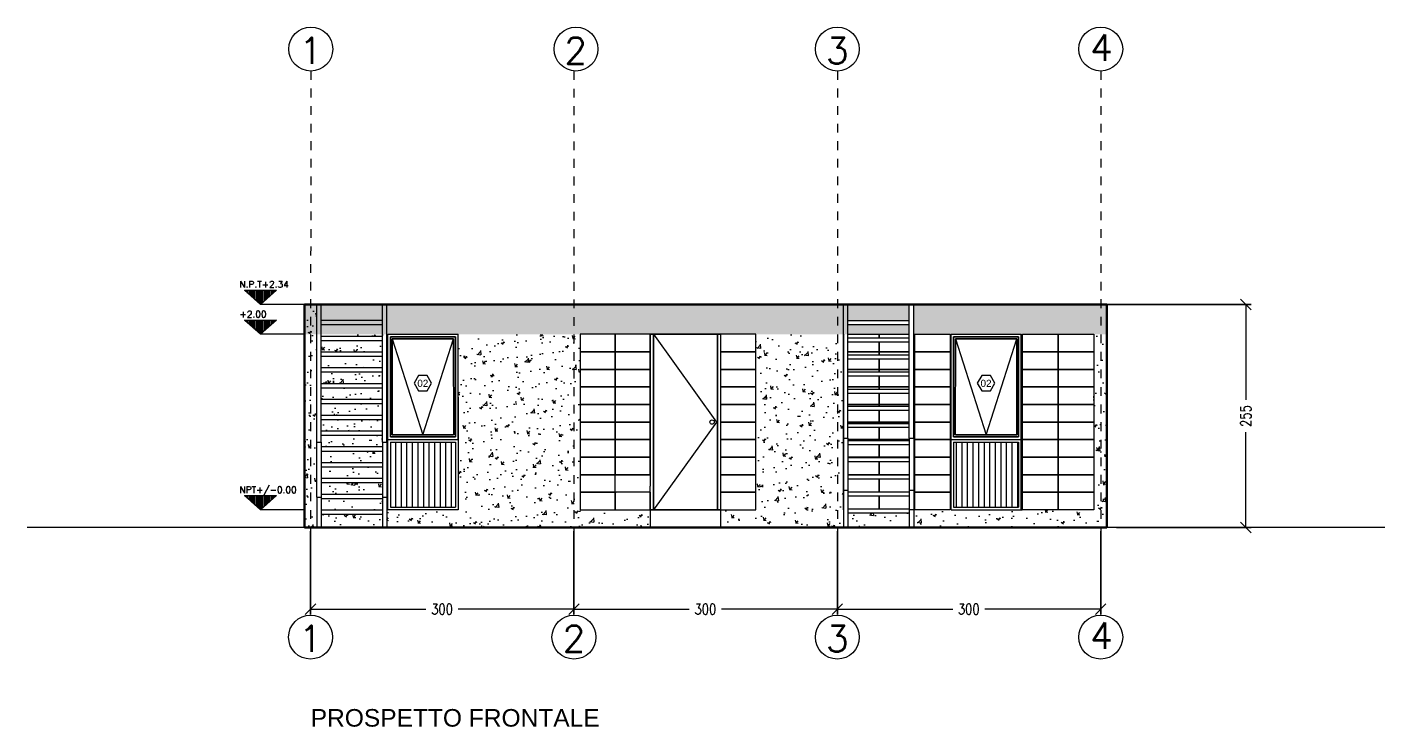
# Model space of a CAD drawing. Header units: inches. Extents: x -1721 to -596, y -6348 to -3031.
# Drawn here: x -759.98 to -744.52, y -3164.76 to -3156.79 of the extents above; entities that cross this region are included whole.
import ezdxf

# ---------------------------------------------------------------- set-up
doc = ezdxf.new("R2010")
doc.units = ezdxf.units.IN
doc.header["$MEASUREMENT"] = 0
doc.linetypes.add('CENTER', pattern=[2, 1.25, -0.25, 0.25, -0.25])
for name, color, linetype, lineweight in [('$1$A-GLAZ-FULL', 4, 'Continuous', 25), ('A-ANNO-SYMB', 3, 'Continuous', 18), ('A-ANNO-TEXT', 3, 'Continuous', 18), ('A-DOOR-FULL', 4, 'Continuous', 25), ('A-ELEV-MBE1', 7, 'Continuous', 13), ('A-ELEV-MBE2', 4, 'Continuous', 18), ('A-ELEV-PATT', 8, 'Continuous', 13), ('A-FURN', 8, 'Continuous', 18), ('A-WALL-FULL', 7, 'Continuous', 35), ('linee di sezione', 3, 'Continuous', 13), ('SIMBOLI FINESTRE', 3, 'Continuous', 13)]:
    doc.layers.add(name, color=color, linetype=linetype, lineweight=lineweight)
doc.layers.add('VEGETAZIONE', color=94, linetype='Continuous')
doc.styles.add('ARIAL', font='Arial.ttf')
doc.styles.add('E-ROMANS', font='romans.shx', dxfattribs={"width": 0.8})
doc.styles.get("Standard").update_dxf_attribs({"font": 'Arial.ttf'})
doc.dimstyles.new('E-0100_TICK_12', dxfattribs={"dimscale": 0.001, "dimtxt": 120, "dimasz": 40, "dimexe": 60, "dimexo": 40, "dimgap": 60, "dimtad": 0, "dimzin": 0, "dimdsep": 46, "dimtxsty": 'E-ROMANS', "dimblk": 'OBLIQUE', "dimblk1": 'OBLIQUE', "dimblk2": 'OBLIQUE', "dimcen": 60, "dimclrd": 256, "dimclre": 256, "dimclrt": 256, "dimadec": 0, "dimazin": 0, "dimtfac": 1, "dimtmove": 1, "dimatfit": 3, "dimldrblk": 'OPEN90', "dimfxl": 1, "dimtfill": 1, "dimtolj": 1, "dimtzin": 0, "dimlwd": -1, "dimarcsym": 0})
pattern_1 = [(50, (28.0951, 122.0756), (0.3643693, -0.0318782), [0.0381, -0.4191]), (355, (28.0951, 122.0756), (-0.0704857, 0.3821133), [0.03048, -0.33528]), (100.451, (28.12548, 122.07295), (0.293885, 0.3502334), [0.03238, -0.35618]), (46.1842, (28.0951, 122.1772), (0.542158, -0.0840847), [0.05715, -0.62865]), (96.6356, (28.1403, 122.1702), (0.4748085, 0.494851), [0.04857, -0.53427]), (351.184, (28.0951, 122.1772), (0.4748092, 0.4948502), [0.04572, -0.50292]), (21, (28.1459, 122.1518), (0.3032298, -0.204531), [0.0381, -0.4191]), (326, (28.1459, 122.1518), (0.123604, 0.3683759), [0.03048, -0.33528]), (71.4514, (28.1712, 122.13477), (0.426833, 0.1638457), [0.03238, -0.35618]), (37.5, (28.09511, 122.07561), (0.0061772, 0.16911008), [0, -0.331216, 0, -0.34036, 0, -0.33655]), (7.5, (28.09511, 122.07561), (0.13363933, 0.20036115), [0, -0.194056, 0, -0.323596, 0, -0.12827]), (327.5, (27.98183, 122.07561), (0.27118119, -0.01145749), [0, -0.127, 0, -0.39624, 0, -0.52578]), (317.5, (27.93103, 122.0756), (0.29625836, 0.050853), [0, -0.1651, 0, -0.263144, 0, -0.37338])]

# ---------------------------------------------------------------- blocks, each defined once
blk = doc.blocks.new('_Oblique')
at = {"color": 0, "linetype": 'ByBlock', "lineweight": -2}
blk.add_line((-0.5, -0.5), (0.5, 0.5), dxfattribs=at)
blk = doc.blocks.new('*D49')
at = {"layer": 'DEFPOINTS', "color": 0, "transparency": 16777216}
for p in [(134.567, 251.868), (134.791, 249.328), (136.305, 249.328)]:
    blk.add_point(p, dxfattribs=at)
at = {"layer": 'linee di sezione', "lineweight": -2, "transparency": 16777216}
for p, q in [((134.607, 251.868), (136.365, 251.868)), ((134.831, 249.328), (136.365, 249.328))]:
    blk.add_line(p, q, dxfattribs=at)
at = {"layer": 'linee di sezione', "transparency": 16777216}
for p, q in [((136.305, 251.868), (136.305, 250.782)), ((136.305, 249.328), (136.305, 250.415))]:
    blk.add_line(p, q, dxfattribs=at)
at = {"layer": 'linee di sezione', "transparency": 16777216, "xscale": 0.12, "yscale": 0.12, "zscale": 0.12}
for p, rotation in [((136.305, 251.868), 90), ((136.305, 249.328), 270)]:
    blk.add_blockref('_Oblique', p, dxfattribs=dict(at, rotation=rotation))
at = {"layer": 'linee di sezione', "lineweight": 13, "transparency": 16777216, "insert": (136.305, 250.598), "char_height": 0.12, "attachment_point": 5, "rotation": 90, "style": 'E-ROMANS', "bg_fill": 3, "box_fill_scale": 1.25, "bg_fill_color": 256, "bg_fill_true_color": 13158600, "bg_fill_transparency": 0}
blk.add_mtext('\\A1;255', dxfattribs=at)
blk = doc.blocks.new('_Open90')
at = {"color": 0, "linetype": 'ByBlock', "lineweight": -2}
for p, q in [((0, 0), (-1, 0)), ((-0.5, 0.5), (0, 0)), ((0, 0), (-0.5, -0.5))]:
    blk.add_line(p, q, dxfattribs=at)
blk = doc.blocks.new('*D53')
at = {"layer": 'DEFPOINTS', "color": 0, "transparency": 16777216}
for p in [(125.652, 249.328), (128.652, 249.328), (128.652, 248.398)]:
    blk.add_point(p, dxfattribs=at)
at = {"layer": 'linee di sezione', "lineweight": -2, "transparency": 16777216}
for p, q in [((125.652, 249.288), (125.652, 248.338)), ((128.652, 249.288), (128.652, 248.338))]:
    blk.add_line(p, q, dxfattribs=at)
at = {"layer": 'linee di sezione', "transparency": 16777216}
for p, q in [((125.652, 248.398), (126.966, 248.398)), ((128.652, 248.398), (127.333, 248.398))]:
    blk.add_line(p, q, dxfattribs=at)
at = {"layer": 'linee di sezione', "transparency": 16777216, "xscale": 0.12, "yscale": 0.12, "zscale": 0.12, "rotation": 180}
blk.add_blockref('_Oblique', (125.652, 248.398), dxfattribs=at)
at = {"layer": 'linee di sezione', "transparency": 16777216, "xscale": 0.12, "yscale": 0.12, "zscale": 0.12}
blk.add_blockref('_Oblique', (128.652, 248.398), dxfattribs=at)
at = {"layer": 'linee di sezione', "lineweight": 13, "transparency": 16777216, "insert": (127.15, 248.398), "char_height": 0.12, "attachment_point": 5, "style": 'E-ROMANS', "bg_fill": 3, "box_fill_scale": 1.25, "bg_fill_color": 256, "bg_fill_true_color": 13158600, "bg_fill_transparency": 0}
blk.add_mtext('\\A1;300', dxfattribs=at)
blk = doc.blocks.new('*D54')
at = {"layer": 'DEFPOINTS', "color": 0, "transparency": 16777216}
for p in [(128.652, 249.328), (131.652, 249.328), (131.652, 248.398)]:
    blk.add_point(p, dxfattribs=at)
at = {"layer": 'linee di sezione', "lineweight": -2, "transparency": 16777216}
for p, q in [((128.652, 249.288), (128.652, 248.338)), ((131.652, 249.288), (131.652, 248.338))]:
    blk.add_line(p, q, dxfattribs=at)
at = {"layer": 'linee di sezione', "transparency": 16777216}
for p, q in [((128.652, 248.398), (129.966, 248.398)), ((131.652, 248.398), (130.333, 248.398))]:
    blk.add_line(p, q, dxfattribs=at)
at = {"layer": 'linee di sezione', "transparency": 16777216, "xscale": 0.12, "yscale": 0.12, "zscale": 0.12, "rotation": 180}
blk.add_blockref('_Oblique', (128.652, 248.398), dxfattribs=at)
at = {"layer": 'linee di sezione', "transparency": 16777216, "xscale": 0.12, "yscale": 0.12, "zscale": 0.12}
blk.add_blockref('_Oblique', (131.652, 248.398), dxfattribs=at)
at = {"layer": 'linee di sezione', "lineweight": 13, "transparency": 16777216, "insert": (130.149, 248.398), "char_height": 0.12, "attachment_point": 5, "style": 'E-ROMANS', "bg_fill": 3, "box_fill_scale": 1.25, "bg_fill_color": 256, "bg_fill_true_color": 13158600, "bg_fill_transparency": 0}
blk.add_mtext('\\A1;300', dxfattribs=at)
blk = doc.blocks.new('*D55')
at = {"layer": 'DEFPOINTS', "color": 0, "transparency": 16777216}
for p in [(131.652, 249.328), (134.652, 249.328), (134.652, 248.398)]:
    blk.add_point(p, dxfattribs=at)
at = {"layer": 'linee di sezione', "lineweight": -2, "transparency": 16777216}
for p, q in [((131.652, 249.288), (131.652, 248.338)), ((134.652, 249.288), (134.652, 248.338))]:
    blk.add_line(p, q, dxfattribs=at)
at = {"layer": 'linee di sezione', "transparency": 16777216}
for p, q in [((131.652, 248.398), (132.966, 248.398)), ((134.652, 248.398), (133.333, 248.398))]:
    blk.add_line(p, q, dxfattribs=at)
at = {"layer": 'linee di sezione', "transparency": 16777216, "xscale": 0.12, "yscale": 0.12, "zscale": 0.12, "rotation": 180}
blk.add_blockref('_Oblique', (131.652, 248.398), dxfattribs=at)
at = {"layer": 'linee di sezione', "transparency": 16777216, "xscale": 0.12, "yscale": 0.12, "zscale": 0.12}
blk.add_blockref('_Oblique', (134.652, 248.398), dxfattribs=at)
at = {"layer": 'linee di sezione', "lineweight": 13, "transparency": 16777216, "insert": (133.149, 248.398), "char_height": 0.12, "attachment_point": 5, "style": 'E-ROMANS', "bg_fill": 3, "box_fill_scale": 1.25, "bg_fill_color": 256, "bg_fill_true_color": 13158600, "bg_fill_transparency": 0}
blk.add_mtext('\\A1;300', dxfattribs=at)
blk = doc.blocks.new('A$C3BE41971')
at = {"layer": 'A-ELEV-PATT'}
h = blk.add_hatch(dxfattribs=at)
h.set_pattern_fill('ANSI31', color=256, scale=0.005, angle=225, style=0)
h.set_pattern_definition([(270, (207.664074, -113.834282), (0.015875, -4e-17), [])])
h.paths.add_polyline_path([(2.997, 17.993), (3.181, 17.831), (3.365, 17.993)])
h = blk.add_hatch(dxfattribs=at)
h.set_pattern_fill('AR-CONC', color=256, scale=0.002, angle=360, style=0)
h.set_pattern_definition([(50, (-19.9869, -34.26857), (0.3643693, -0.0318782), [0.0381, -0.4191]), (355, (-19.9869, -34.26857), (-0.0704857, 0.3821133), [0.03048, -0.33528]), (100.451, (-19.95653, -34.27123), (0.293885, 0.3502334), [0.03238, -0.35618]), (46.1842, (-19.9869, -34.16697), (0.542158, -0.0840847), [0.05715, -0.62865]), (96.6356, (-19.9417, -34.174), (0.4748085, 0.494851), [0.04857, -0.53427]), (351.184, (-19.9869, -34.16697), (0.474809, 0.49485), [0.04572, -0.50292]), (21, (-19.9361, -34.19237), (0.3032298, -0.204531), [0.0381, -0.4191]), (326, (-19.9361, -34.19237), (0.123604, 0.368376), [0.03048, -0.33528]), (71.4514, (-19.91083, -34.2094), (0.426833, 0.1638457), [0.03238, -0.35618]), (37.5, (-19.9869, -34.26857), (0.0061772, 0.16911008), [0, -0.331216, 0, -0.34036, 0, -0.33655]), (7.5, (-19.9869, -34.26857), (0.1336393, 0.20036115), [0, -0.194056, 0, -0.323596, 0, -0.12827]), (327.5, (-20.10018, -34.26857), (0.2711812, -0.0114575), [0, -0.127, 0, -0.39624, 0, -0.52578]), (317.5, (-20.15098, -34.26857), (0.2962584, 0.050853), [0, -0.1651, 0, -0.263144, 0, -0.37338])])
h.paths.add_polyline_path([(10.571, 17.646), (10.571, 17.601), (9.871, 17.601), (9.871, 17.646)])
h.paths.add_polyline_path([(10.621, 17.831), (10.621, 17.491), (12.821, 17.491), (12.821, 17.831)])
h.paths.add_polyline_path([(10.571, 17.491), (10.571, 17.831), (3.681, 17.831), (3.681, 17.491)])
h = blk.add_hatch(dxfattribs=at)
h.set_pattern_fill('AR-CONC', color=256, scale=0.002, style=0)
h.set_pattern_definition([(50, (28.0851, 122.0756), (0.3643693, -0.0318782), [0.0381, -0.4191]), (355, (28.0851, 122.0756), (-0.0704857, 0.3821133), [0.03048, -0.33528]), (100.451, (28.11548, 122.07295), (0.293885, 0.3502334), [0.03238, -0.35618]), (46.1842, (28.0851, 122.1772), (0.542158, -0.0840847), [0.05715, -0.62865]), (96.6356, (28.1303, 122.1702), (0.4748085, 0.494851), [0.04857, -0.53427]), (351.184, (28.0851, 122.1772), (0.4748092, 0.4948502), [0.04572, -0.50292]), (21, (28.1359, 122.1518), (0.3032298, -0.204531), [0.0381, -0.4191]), (326, (28.1359, 122.1518), (0.123604, 0.3683759), [0.03048, -0.33528]), (71.4514, (28.1612, 122.13477), (0.426833, 0.1638457), [0.03238, -0.35618]), (37.5, (28.08511, 122.07561), (0.0061772, 0.16911008), [0, -0.331216, 0, -0.34036, 0, -0.33655]), (7.5, (28.08511, 122.07561), (0.13363933, 0.20036115), [0, -0.194056, 0, -0.323596, 0, -0.12827]), (327.5, (27.97183, 122.07561), (0.27118119, -0.01145749), [0, -0.127, 0, -0.39624, 0, -0.52578]), (317.5, (27.92103, 122.0756), (0.29625836, 0.050853), [0, -0.1651, 0, -0.263144, 0, -0.37338])])
h.paths.add_polyline_path([(3.871, 16.161), (3.871, 16.031), (4.571, 16.031), (4.571, 16.161)])
h.paths.add_polyline_path([(3.871, 17.421), (3.871, 17.291), (4.571, 17.291), (4.571, 17.421)])
h.paths.add_polyline_path([(3.871, 17.491), (3.871, 17.471), (4.571, 17.471), (4.571, 17.491)])
h.paths.add_polyline_path([(3.871, 17.241), (3.871, 17.111), (4.571, 17.111), (4.571, 17.241)])
h.paths.add_polyline_path([(3.821, 15.291), (3.821, 17.831), (3.681, 17.831), (3.681, 15.291)])
h.paths.add_polyline_path([(3.871, 17.061), (3.871, 16.931), (4.571, 16.931), (4.571, 17.061)])
h.paths.add_polyline_path([(3.871, 15.441), (3.871, 15.291), (4.571, 15.291), (4.571, 15.441)])
h.paths.add_polyline_path([(3.871, 16.881), (3.871, 16.751), (4.571, 16.751), (4.571, 16.881)])
h.paths.add_polyline_path([(3.871, 15.621), (3.871, 15.491), (4.571, 15.491), (4.571, 15.621)])
h.paths.add_polyline_path([(3.871, 16.701), (3.871, 16.571), (4.571, 16.571), (4.571, 16.701)])
h.paths.add_polyline_path([(3.871, 15.801), (3.871, 15.671), (4.571, 15.671), (4.571, 15.801)])
h.paths.add_polyline_path([(3.871, 16.521), (3.871, 16.391), (4.571, 16.391), (4.571, 16.521)])
h.paths.add_polyline_path([(3.871, 15.981), (3.871, 15.851), (4.571, 15.851), (4.571, 15.981)])
h.paths.add_polyline_path([(3.871, 16.341), (3.871, 16.211), (4.571, 16.211), (4.571, 16.341)])
h = blk.add_hatch(dxfattribs=at)
h.set_pattern_fill('ANSI31', color=256, scale=0.005, angle=225, style=0)
h.set_pattern_definition([(270, (207.664074, -114.174282), (0.015875, -4e-17), [])])
h.paths.add_polyline_path([(2.997, 17.653), (3.181, 17.491), (3.365, 17.653)])
h = blk.add_hatch(dxfattribs=at)
h.set_pattern_fill('AR-CONC', color=256, scale=0.002, style=0)
h.set_pattern_definition(pattern_1)
h.paths.add_polyline_path([(6.681, 15.291), (7.621, 15.291), (7.621, 15.491), (6.821, 15.491), (6.821, 16.091), (6.821, 16.291), (6.821, 16.491), (6.821, 16.691), (6.821, 16.891), (6.821, 17.091), (6.821, 17.291), (6.821, 17.488), (5.431, 17.488), (5.431, 16.341), (5.431, 15.491), (4.631, 15.491), (4.621, 15.491), (4.621, 15.291)])
h.paths.add_polyline_path([(9.821, 16.306), (9.821, 17.491), (8.821, 17.491), (8.821, 17.291), (8.821, 17.091), (8.821, 16.891), (8.821, 16.691), (8.821, 16.491), (8.821, 16.291), (8.821, 16.091), (8.821, 15.891), (8.821, 15.691), (8.821, 15.491), (8.421, 15.491), (8.421, 15.291), (9.821, 15.291)])
h = blk.add_hatch(dxfattribs=at)
h.set_pattern_fill('AR-CONC', color=256, scale=0.002, style=0)
h.set_pattern_definition(pattern_1)
h.paths.add_polyline_path([(9.871, 15.456), (9.871, 15.306), (10.571, 15.306), (10.571, 15.456)])
h.paths.add_polyline_path([(10.621, 15.491), (10.621, 15.291), (12.821, 15.291), (12.821, 17.491), (12.671, 17.491), (12.671, 15.491)])
h = blk.add_hatch(dxfattribs=at)
h.set_pattern_fill('ANSI31', color=256, scale=0.02, angle=45, style=0)
h.set_pattern_definition([(90, (36.695115, 122.07561), (-0.0635, 7e-18), [])])
h.paths.add_polyline_path([(5.401, 16.261), (4.661, 16.261), (4.661, 15.521), (5.401, 15.521)])
h = blk.add_hatch(dxfattribs=at)
h.set_pattern_fill('ANSI31', color=256, scale=0.02, angle=45, style=0)
h.set_pattern_definition([(90, (28.095115, 122.07561), (-0.0635, 7e-18), [])])
h.paths.add_polyline_path([(11.076, 16.261), (11.076, 15.521), (11.816, 15.521), (11.816, 16.261)])
h = blk.add_hatch(dxfattribs=at)
h.set_pattern_fill('ANSI31', color=256, scale=0.005, angle=225, style=0)
h.set_pattern_definition([(270, (207.664074, -116.174282), (0.015875, -4e-17), [])])
h.paths.add_polyline_path([(2.997, 15.653), (3.181, 15.491), (3.365, 15.653)])
at = {"layer": '$1$A-GLAZ-FULL', "color": 0}
for p, q in [((4.661, 17.461), (5.401, 17.461)), ((4.661, 16.321), (4.661, 17.461)), ((4.679, 16.344), (4.68, 17.438)), ((4.68, 17.438), (5.381, 17.438)), ((5.382, 16.344), (5.381, 17.438)), ((5.401, 16.321), (5.401, 17.461)), ((11.076, 17.461), (11.816, 17.461)), ((11.076, 16.321), (11.076, 17.461)), ((11.094, 16.344), (11.095, 17.438)), ((11.095, 17.438), (11.796, 17.438)), ((11.797, 16.344), (11.796, 17.438)), ((11.816, 16.321), (11.816, 17.461)), ((5.401, 16.321), (4.661, 16.321)), ((4.68, 16.344), (5.381, 16.344)), ((11.816, 16.321), (11.076, 16.321)), ((11.095, 16.344), (11.796, 16.344))]:
    blk.add_line(p, q, dxfattribs=at)
for p, q in [((7.621, 17.491), (7.656, 17.491)), ((8.386, 17.491), (8.421, 17.491))]:
    blk.add_line(p, q)
at = {"layer": 'A-ANNO-SYMB', "linetype": 'CENTER', "ltscale": 0.04}
for p, q in [((3.753, 20.489), (3.751, 14.291)), ((6.751, 20.487), (6.751, 14.291)), ((9.751, 20.489), (9.751, 14.291)), ((12.751, 20.489), (12.751, 14.291))]:
    blk.add_line(p, q, dxfattribs=at)
at = {"layer": 'A-ANNO-SYMB'}
for points in [[(3.181, 17.831), (2.997, 17.993), (3.365, 17.993)], [(3.181, 17.491), (2.997, 17.653), (3.365, 17.653)], [(3.181, 15.491), (2.997, 15.653), (3.365, 15.653)]]:
    blk.add_lwpolyline(points, close=True, dxfattribs=at)
for centre in [(3.754, 20.739), (6.774, 20.739), (9.751, 20.739), (12.751, 20.739), (3.751, 14.041), (6.751, 14.041), (9.751, 14.041), (12.751, 14.041)]:
    blk.add_circle(centre, 0.25, dxfattribs=at)
at = {"layer": 'A-DOOR-FULL'}
for p, q in [((8.386, 17.491), (7.656, 17.491)), ((7.656, 15.491), (7.656, 17.491)), ((8.386, 17.491), (8.386, 15.491)), ((8.421, 15.491), (7.621, 15.491))]:
    blk.add_line(p, q, dxfattribs=at)
at = {"layer": 'A-ELEV-MBE1'}
for p, q in [((3.821, 16.256), (3.821, 17.831)), ((4.631, 15.491), (4.631, 17.491)), ((4.631, 17.491), (5.431, 17.491)), ((5.431, 16.291), (5.431, 17.491)), ((7.621, 17.491), (7.621, 15.761)), ((9.821, 17.491), (9.821, 15.491)), ((9.871, 17.491), (10.571, 17.491)), ((11.046, 17.491), (11.846, 17.491)), ((11.046, 15.491), (11.046, 17.491)), ((11.846, 15.491), (11.846, 17.491)), ((5.431, 16.774), (5.431, 16.341)), ((5.431, 16.491), (5.431, 15.491)), ((4.631, 16.291), (5.431, 16.291)), ((4.661, 16.261), (5.401, 16.261)), ((4.661, 16.261), (4.661, 15.521)), ((5.401, 16.261), (5.401, 15.521)), ((11.046, 16.291), (11.846, 16.291)), ((11.076, 16.261), (11.816, 16.261)), ((11.076, 16.261), (11.076, 15.521)), ((11.816, 16.261), (11.816, 15.521)), ((7.621, 15.891), (7.221, 15.891)), ((6.821, 15.691), (6.821, 15.491)), ((7.621, 15.691), (7.621, 15.761)), ((7.621, 15.691), (7.621, 15.491)), ((7.621, 15.691), (7.621, 15.491)), ((5.431, 15.491), (4.631, 15.491)), ((4.661, 15.521), (5.401, 15.521)), ((7.621, 15.491), (7.621, 15.291)), ((8.421, 15.491), (8.421, 15.291)), ((11.046, 15.491), (11.856, 15.491)), ((11.076, 15.521), (11.816, 15.521)), ((3.681, 15.291), (0.523, 15.291)), ((3.681, 15.291), (9.871, 15.291)), ((15.987, 15.291), (12.821, 15.291))]:
    blk.add_line(p, q, dxfattribs=at)
at = {"layer": 'A-ELEV-MBE1', "color": 0}
for p, q in [((3.821, 15.635), (3.821, 17.831)), ((3.871, 16.262), (3.871, 17.831)), ((4.571, 16.262), (4.571, 17.831)), ((4.621, 16.262), (4.621, 17.831)), ((3.871, 17.651), (4.571, 17.651)), ((3.871, 17.601), (4.571, 17.601)), ((3.871, 17.471), (4.571, 17.471)), ((3.871, 17.421), (4.571, 17.421)), ((3.871, 17.291), (4.571, 17.291)), ((3.871, 17.241), (4.571, 17.241)), ((3.871, 17.111), (4.571, 17.111)), ((3.871, 17.061), (4.571, 17.061)), ((3.871, 16.931), (4.571, 16.931)), ((3.871, 16.881), (4.571, 16.881)), ((3.871, 16.751), (4.571, 16.751)), ((3.871, 16.701), (4.571, 16.701)), ((3.871, 16.571), (4.571, 16.571)), ((3.871, 16.521), (4.571, 16.521)), ((3.821, 16.262), (3.871, 16.262)), ((3.871, 16.391), (4.571, 16.391)), ((3.871, 16.341), (4.571, 16.341)), ((3.871, 16.262), (3.871, 15.635)), ((4.571, 16.262), (4.571, 15.635)), ((4.571, 16.262), (4.621, 16.262)), ((4.621, 16.262), (4.621, 15.635)), ((3.871, 16.211), (4.571, 16.211)), ((3.871, 16.161), (4.571, 16.161)), ((3.871, 16.031), (4.571, 16.031)), ((3.871, 15.981), (4.571, 15.981)), ((3.871, 15.851), (4.571, 15.851)), ((3.871, 15.801), (4.571, 15.801)), ((3.821, 15.635), (3.821, 15.291)), ((3.821, 15.635), (3.871, 15.635)), ((3.871, 15.671), (4.571, 15.671)), ((3.871, 15.635), (3.871, 15.291)), ((3.871, 15.621), (4.571, 15.621)), ((4.571, 15.635), (4.571, 15.291)), ((4.571, 15.635), (4.621, 15.635)), ((4.621, 15.635), (4.621, 15.291)), ((3.871, 15.491), (4.571, 15.491)), ((3.871, 15.491), (4.571, 15.491)), ((3.871, 15.441), (4.571, 15.441))]:
    blk.add_line(p, q, dxfattribs=at)
at = {"layer": 'A-ELEV-MBE1', "color": 0, "ltscale": 0.8}
for p, q in [((9.821, 16.306), (9.821, 17.831)), ((9.871, 16.306), (9.871, 17.831)), ((10.571, 16.306), (10.571, 17.831)), ((10.621, 16.306), (10.621, 17.831)), ((9.871, 17.646), (10.571, 17.646)), ((9.871, 17.601), (10.571, 17.601)), ((9.871, 17.451), (10.571, 17.451)), ((9.871, 17.406), (10.571, 17.406)), ((9.871, 17.256), (10.571, 17.256)), ((9.871, 17.211), (10.571, 17.211)), ((9.871, 17.061), (10.571, 17.061)), ((9.871, 17.016), (10.571, 17.016)), ((9.871, 16.866), (10.571, 16.866)), ((9.871, 16.821), (10.571, 16.821)), ((9.871, 16.671), (10.571, 16.671)), ((9.871, 16.626), (10.571, 16.626)), ((9.871, 16.476), (10.571, 16.476)), ((9.871, 16.431), (10.571, 16.431)), ((9.821, 16.306), (9.871, 16.306)), ((9.821, 16.306), (9.821, 15.291)), ((9.871, 16.306), (9.871, 15.291)), ((9.871, 16.281), (10.571, 16.281)), ((10.571, 16.306), (10.621, 16.306)), ((10.571, 16.306), (10.571, 15.291)), ((10.621, 16.306), (10.621, 15.291)), ((9.871, 16.236), (10.571, 16.236)), ((9.871, 16.086), (10.571, 16.086)), ((9.871, 16.041), (10.571, 16.041)), ((9.871, 15.891), (10.571, 15.891)), ((9.871, 15.846), (10.571, 15.846)), ((9.821, 15.715), (9.871, 15.715)), ((9.871, 15.696), (10.571, 15.696)), ((9.871, 15.651), (10.571, 15.651)), ((10.571, 15.715), (10.621, 15.715)), ((9.871, 15.501), (10.571, 15.501)), ((9.871, 15.456), (10.571, 15.456))]:
    blk.add_line(p, q, dxfattribs=at)
at = {"layer": 'A-ELEV-MBE1'}
for points in [[(6.821, 17.291), (7.221, 17.291), (7.221, 17.491), (6.821, 17.491)], [(7.221, 17.291), (7.621, 17.291), (7.621, 17.491), (7.221, 17.491)], [(8.421, 17.291), (8.821, 17.291), (8.821, 17.491), (8.421, 17.491)], [(10.631, 17.491), (11.036, 17.491), (11.036, 17.291), (10.631, 17.291)], [(11.861, 17.491), (12.266, 17.491), (12.266, 17.291), (11.861, 17.291)], [(12.266, 17.491), (12.671, 17.491), (12.671, 17.291), (12.266, 17.291)], [(6.821, 17.091), (7.221, 17.091), (7.221, 17.291), (6.821, 17.291)], [(7.221, 17.091), (7.621, 17.091), (7.621, 17.291), (7.221, 17.291)], [(8.421, 17.091), (8.821, 17.091), (8.821, 17.291), (8.421, 17.291)], [(10.631, 17.291), (11.036, 17.291), (11.036, 17.091), (10.631, 17.091)], [(11.861, 17.291), (12.266, 17.291), (12.266, 17.091), (11.861, 17.091)], [(12.266, 17.291), (12.671, 17.291), (12.671, 17.091), (12.266, 17.091)], [(6.821, 16.891), (7.221, 16.891), (7.221, 17.091), (6.821, 17.091)], [(7.221, 16.891), (7.621, 16.891), (7.621, 17.091), (7.221, 17.091)], [(8.421, 16.891), (8.821, 16.891), (8.821, 17.091), (8.421, 17.091)], [(10.631, 17.091), (11.036, 17.091), (11.036, 16.891), (10.631, 16.891)], [(11.861, 17.091), (12.266, 17.091), (12.266, 16.891), (11.861, 16.891)], [(12.266, 17.091), (12.671, 17.091), (12.671, 16.891), (12.266, 16.891)], [(6.821, 16.691), (7.221, 16.691), (7.221, 16.891), (6.821, 16.891)], [(7.221, 16.691), (7.621, 16.691), (7.621, 16.891), (7.221, 16.891)], [(8.421, 16.691), (8.821, 16.691), (8.821, 16.891), (8.421, 16.891)], [(10.631, 16.891), (11.036, 16.891), (11.036, 16.691), (10.631, 16.691)], [(11.861, 16.891), (12.266, 16.891), (12.266, 16.691), (11.861, 16.691)], [(12.266, 16.891), (12.671, 16.891), (12.671, 16.691), (12.266, 16.691)], [(6.821, 16.491), (7.221, 16.491), (7.221, 16.691), (6.821, 16.691)], [(7.221, 16.491), (7.621, 16.491), (7.621, 16.691), (7.221, 16.691)], [(8.421, 16.491), (8.821, 16.491), (8.821, 16.691), (8.421, 16.691)], [(10.631, 16.691), (11.036, 16.691), (11.036, 16.491), (10.631, 16.491)], [(11.861, 16.691), (12.266, 16.691), (12.266, 16.491), (11.861, 16.491)], [(12.266, 16.691), (12.671, 16.691), (12.671, 16.491), (12.266, 16.491)], [(6.821, 16.291), (7.221, 16.291), (7.221, 16.491), (6.821, 16.491)], [(7.221, 16.291), (7.621, 16.291), (7.621, 16.491), (7.221, 16.491)], [(8.421, 16.291), (8.821, 16.291), (8.821, 16.491), (8.421, 16.491)], [(10.631, 16.491), (11.036, 16.491), (11.036, 16.291), (10.631, 16.291)], [(11.861, 16.491), (12.266, 16.491), (12.266, 16.291), (11.861, 16.291)], [(12.266, 16.491), (12.671, 16.491), (12.671, 16.291), (12.266, 16.291)], [(6.821, 16.091), (7.221, 16.091), (7.221, 16.291), (6.821, 16.291)], [(7.221, 16.091), (7.621, 16.091), (7.621, 16.291), (7.221, 16.291)], [(8.421, 16.091), (8.821, 16.091), (8.821, 16.291), (8.421, 16.291)], [(10.631, 16.291), (11.036, 16.291), (11.036, 16.091), (10.631, 16.091)], [(11.861, 16.291), (12.266, 16.291), (12.266, 16.091), (11.861, 16.091)], [(12.266, 16.291), (12.671, 16.291), (12.671, 16.091), (12.266, 16.091)], [(6.821, 15.891), (7.221, 15.891), (7.221, 16.091), (6.821, 16.091)], [(7.221, 15.891), (7.621, 15.891), (7.621, 16.091), (7.221, 16.091)], [(8.421, 15.891), (8.821, 15.891), (8.821, 16.091), (8.421, 16.091)], [(10.631, 16.091), (11.036, 16.091), (11.036, 15.891), (10.631, 15.891)], [(11.861, 16.091), (12.266, 16.091), (12.266, 15.891), (11.861, 15.891)], [(12.266, 16.091), (12.671, 16.091), (12.671, 15.891), (12.266, 15.891)], [(8.421, 15.691), (8.821, 15.691), (8.821, 15.891), (8.421, 15.891)], [(10.631, 15.891), (11.036, 15.891), (11.036, 15.691), (10.631, 15.691)], [(11.861, 15.891), (12.266, 15.891), (12.266, 15.691), (11.861, 15.691)], [(12.266, 15.891), (12.671, 15.891), (12.671, 15.691), (12.266, 15.691)], [(6.821, 15.491), (7.221, 15.491), (7.221, 15.691), (6.821, 15.691)], [(7.221, 15.491), (7.621, 15.491), (7.621, 15.691), (7.221, 15.691)], [(8.421, 15.491), (8.821, 15.491), (8.821, 15.691), (8.421, 15.691)], [(10.631, 15.691), (11.036, 15.691), (11.036, 15.491), (10.631, 15.491)], [(11.861, 15.691), (12.266, 15.691), (12.266, 15.491), (11.861, 15.491)], [(12.266, 15.691), (12.671, 15.691), (12.671, 15.491), (12.266, 15.491)]]:
    blk.add_lwpolyline(points, close=True, dxfattribs=at)
for points in [[(10.226, 17.406), (10.226, 17.291), (9.871, 17.291), (9.871, 17.491), (10.226, 17.491), (10.226, 17.451)], [(10.226, 17.451), (10.226, 17.491), (10.571, 17.491)], [(10.621, 17.491), (10.631, 17.491), (10.631, 17.291), (10.621, 17.291)], [(10.571, 17.291), (10.226, 17.291), (10.226, 17.406)], [(10.226, 17.211), (10.226, 17.091), (9.871, 17.091), (9.871, 17.291), (10.226, 17.291), (10.226, 17.256)], [(10.226, 17.256), (10.226, 17.291), (10.571, 17.291)], [(10.571, 17.091), (10.226, 17.091), (10.226, 17.211)], [(10.621, 17.291), (10.631, 17.291), (10.631, 17.091), (10.621, 17.091)], [(9.821, 16.891), (9.821, 17.091)], [(9.871, 17.091), (10.226, 17.091), (10.226, 17.061)], [(10.226, 17.016), (10.226, 16.891), (9.871, 16.891)], [(10.226, 17.061), (10.226, 17.091), (10.571, 17.091)], [(10.571, 16.891), (10.226, 16.891), (10.226, 17.016)], [(10.621, 17.091), (10.631, 17.091), (10.631, 16.891), (10.621, 16.891)], [(9.821, 16.691), (9.821, 16.891)], [(9.871, 16.891), (10.226, 16.891), (10.226, 16.866)], [(10.226, 16.866), (10.226, 16.891), (10.571, 16.891)], [(10.621, 16.891), (10.631, 16.891), (10.631, 16.691), (10.621, 16.691)], [(10.226, 16.821), (10.226, 16.691), (9.871, 16.691)], [(10.571, 16.691), (10.226, 16.691), (10.226, 16.821)], [(9.821, 16.491), (9.821, 16.691)], [(9.871, 16.691), (10.226, 16.691), (10.226, 16.671)], [(10.226, 16.626), (10.226, 16.491), (9.871, 16.491)], [(10.226, 16.671), (10.226, 16.691), (10.571, 16.691)], [(10.571, 16.491), (10.226, 16.491), (10.226, 16.626)], [(10.621, 16.691), (10.631, 16.691), (10.631, 16.491), (10.621, 16.491)], [(9.821, 16.291), (9.821, 16.491)], [(9.871, 16.491), (10.226, 16.491), (10.226, 16.476)], [(10.226, 16.431), (10.226, 16.291), (9.871, 16.291)], [(10.226, 16.476), (10.226, 16.491), (10.571, 16.491)], [(10.571, 16.291), (10.226, 16.291), (10.226, 16.431)], [(10.621, 16.491), (10.631, 16.491), (10.631, 16.291), (10.621, 16.291)], [(9.821, 16.091), (9.821, 16.291)], [(9.871, 16.291), (10.226, 16.291), (10.226, 16.281)], [(10.226, 16.281), (10.226, 16.291), (10.571, 16.291)], [(10.621, 16.291), (10.631, 16.291), (10.631, 16.091), (10.621, 16.091)], [(9.821, 15.891), (9.821, 16.091)], [(10.226, 16.236), (10.226, 16.091), (9.871, 16.091)], [(9.871, 16.091), (10.226, 16.091), (10.226, 16.086)], [(10.571, 16.091), (10.226, 16.091), (10.226, 16.236)], [(10.226, 16.086), (10.226, 16.091), (10.571, 16.091)], [(10.621, 16.091), (10.631, 16.091), (10.631, 15.891), (10.621, 15.891)], [(10.226, 16.041), (10.226, 15.891), (9.871, 15.891)], [(10.571, 15.891), (10.226, 15.891), (10.226, 16.041)], [(7.221, 15.691), (7.221, 15.891), (6.821, 15.891), (6.821, 15.691)], [(9.821, 15.691), (9.821, 15.891)], [(9.871, 15.891), (10.226, 15.891)], [(10.226, 15.891), (10.226, 15.891), (10.571, 15.891)], [(10.226, 15.696), (10.226, 15.846)], [(10.226, 15.846), (10.226, 15.696)], [(10.621, 15.891), (10.631, 15.891), (10.631, 15.691), (10.621, 15.691)], [(6.831, 15.691), (7.231, 15.691)], [(9.821, 15.491), (9.821, 15.691)], [(10.226, 15.501), (10.226, 15.651)], [(10.226, 15.651), (10.226, 15.501)], [(10.621, 15.691), (10.631, 15.691), (10.631, 15.491), (10.571, 15.491)]]:
    blk.add_lwpolyline(points, dxfattribs=at)
at = {"layer": 'A-ELEV-MBE2', "ltscale": 0.8}
blk.add_circle((8.325, 16.491), 0.025, dxfattribs=at)
at = {"layer": 'A-FURN', "ltscale": 0.8}
for p, q in [((4.68, 17.438), (5.031, 16.344)), ((5.031, 16.344), (5.381, 17.438)), ((11.095, 17.438), (11.446, 16.344)), ((11.446, 16.344), (11.796, 17.438))]:
    blk.add_line(p, q, dxfattribs=at)
blk.add_lwpolyline([(7.656, 17.491), (8.376, 16.491), (7.656, 15.491)], dxfattribs=at)
at = {"layer": 'A-WALL-FULL'}
for p, q in [((3.681, 17.831), (3.681, 15.291)), ((3.681, 17.831), (12.821, 17.831)), ((12.821, 17.831), (12.821, 15.291)), ((3.681, 15.291), (12.821, 15.291))]:
    blk.add_line(p, q, dxfattribs=at)
at = {"layer": 'linee di sezione', "ltscale": 0.8}
for p, q in [((3.681, 17.831), (3.181, 17.831)), ((3.681, 17.491), (3.181, 17.491)), ((3.681, 15.491), (3.181, 15.491))]:
    blk.add_line(p, q, dxfattribs=at)
at = {"layer": 'SIMBOLI FINESTRE'}
for points in [[(5.13, 16.934), (5.08, 17.021), (4.98, 17.021), (4.93, 16.934), (4.98, 16.848), (5.08, 16.848)], [(11.545, 16.934), (11.495, 17.021), (11.395, 17.021), (11.345, 16.934), (11.395, 16.848), (11.495, 16.848)]]:
    blk.add_lwpolyline(points, close=True, dxfattribs=at)
at = {"layer": 'A-ANNO-TEXT', "style": 'E-ROMANS'}
for s, height, p in [('4', 0.3, (12.63, 20.606)), ('1', 0.3, (3.625, 20.572)), ('2', 0.3, (6.642, 20.572)), ('3', 0.3, (9.622, 20.572)), ('N.P.T+2.34', 0.075, (2.941, 18.022)), ('+2.00', 0.075, (2.941, 17.682)), ('NPT+/-0.00', 0.075, (2.941, 15.682)), ('1', 0.3, (3.622, 13.874)), ('2', 0.3, (6.622, 13.874)), ('3', 0.3, (9.622, 13.874)), ('4', 0.3, (12.63, 13.908))]:
    blk.add_text(s, height=height, dxfattribs=at).set_placement(p)
at = {"layer": 'A-ANNO-TEXT', "insert": (3.753, 13.222), "char_height": 0.2, "attachment_point": 1}
blk.add_mtext_dynamic_manual_height_columns('PROSPETTO FRONTALE', width=3.55047, gutter_width=1, heights=[0.291], dxfattribs=at)
at = {"layer": 'SIMBOLI FINESTRE', "style": 'ARIAL'}
for p in [(4.967, 16.892), (11.382, 16.892)]:
    blk.add_text('02', height=0.0807, rotation=359.8326, dxfattribs=at).set_placement(p)
at = {"layer": 'linee di sezione', "lineweight": 13}
dim = blk.add_linear_dim(base=(14.404, 15.291), p1=(12.666, 17.831), p2=(12.89, 15.291), angle=90, text='255', dimstyle='E-0100_TICK_12', dxfattribs=at)
dim.commit()
dim.dimension.update_dxf_attribs({"geometry": '*D49', "text_midpoint": (14.404, 16.561), "insert": (-121.901, -234.038)})
dim = blk.add_linear_dim(base=(6.751, 14.36), p1=(3.751, 15.291), p2=(6.751, 15.291), text='300', dimstyle='E-0100_TICK_12', dxfattribs=at)
dim.commit()
dim.dimension.update_dxf_attribs({"geometry": '*D53', "text_midpoint": (5.249, 14.36), "dimtype": 128, "insert": (-121.901, -234.038)})
dim = blk.add_linear_dim(base=(9.751, 14.36), p1=(6.751, 15.291), p2=(9.751, 15.291), text='300', dimstyle='E-0100_TICK_12', dxfattribs=at)
dim.commit()
dim.dimension.update_dxf_attribs({"geometry": '*D54', "text_midpoint": (8.248, 14.36), "dimtype": 128, "insert": (-121.901, -234.038)})
dim = blk.add_linear_dim(base=(12.751, 14.36), p1=(9.751, 15.291), p2=(12.751, 15.291), text='300', dimstyle='E-0100_TICK_12', dxfattribs=at)
dim.commit()
dim.dimension.update_dxf_attribs({"geometry": '*D55', "text_midpoint": (11.248, 14.36), "dimtype": 128, "insert": (-121.901, -234.038)})

msp = doc.modelspace()

# ---------------------------------------------------------------- block references
at = {"layer": 'VEGETAZIONE'}
msp.add_blockref('A$C3BE41971', (-760.507, -3177.775), dxfattribs=at)

doc.saveas('drawing.dxf')
